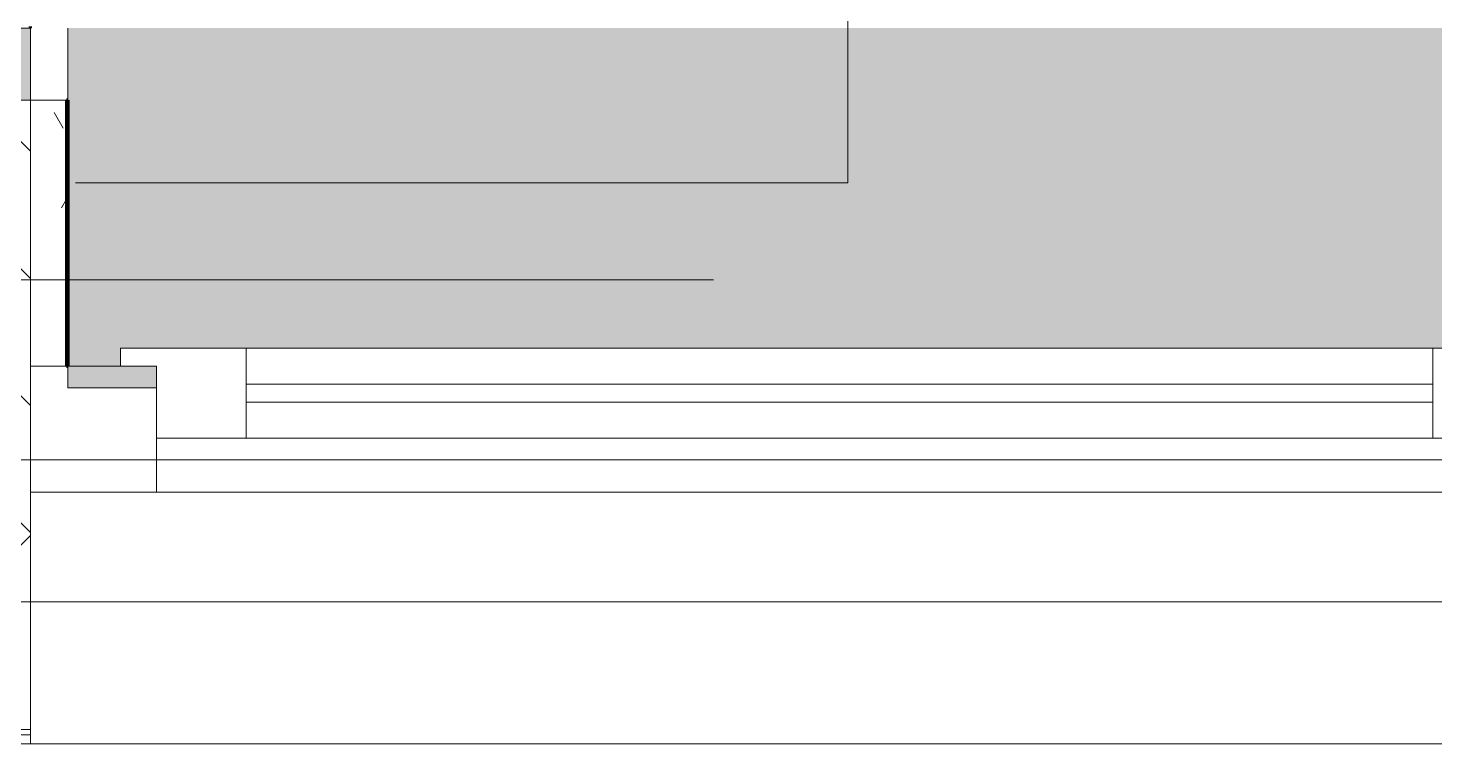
# Model space of a CAD drawing. Header units: millimetres. Extents: x -3245 to 186632, y -8553 to 29000.
# Drawn here: x 13009 to 13791, y -258 to 140 of the extents above; entities that cross this region are included whole.
import ezdxf

# ---------------------------------------------------------------- set-up
doc = ezdxf.new("R2010")
doc.units = ezdxf.units.MM
doc.linetypes.add('Осевая', pattern=[3175, 635, -476.25, 1587.5, -476.25])
for name, color, linetype, lineweight in [('A-GLAZ', 7, 'Continuous', 9), ('A-GLAZ-1', 7, 'Continuous', 13), ('A-WALL', 7, 'Continuous', 9), ('A-WALL-IDEN', 7, 'Continuous', 9), ('I-WALL', 7, 'Continuous', 9), ('Оси-2', 7, 'Осевая', 9)]:
    doc.layers.add(name, color=color, linetype=linetype, lineweight=lineweight)
for name, color, linetype, lineweight, true_color in [('A-WALL-1', 7, 'Continuous', 9, 0xc0c0c0), ('A-WALL-4', 7, 'Continuous', 9, 0xff80c0), ('I-WALL-10', 7, 'Continuous', 80, 0xff80c0), ('I-WALL-23', 7, 'Continuous', 80, 0xffd2ff), ('I-WALL-5', 7, 'Continuous', 9, 0xc0c0c0), ('S-WALL-ANLY', 7, 'Continuous', 13, 0x008040), ('S-WALL-ANLY-1', 7, 'Continuous', 5, 0x008040), ('Знаки-2', 9, 'Continuous', 9, 0x808080), ('Знаки-3', 7, 'Continuous', 9, 0xd1cabb), ('Знаки-6', 7, 'Continuous', 9, 0xaba79f)]:
    doc.layers.add(name, color=color, linetype=linetype, lineweight=lineweight, true_color=true_color)
doc.layers.add('Знаки-4', color=7, linetype='Continuous', lineweight=9, transparency=0.5)
pattern_1 = [(0, (0, 0), (121.92, 30.48), [10.058, -81.382, 10.058, -81.382, -487.68]), (0, (0, 0), (121.92, 30.48), [-182.88, 10.058, -172.822, 10.058, -81.382, -213.36]), (0, (0, 0), (121.92, 30.48), [-457.2, 10.058, -50.902, 10.058, -142.342]), (120, (45.72, 15.24), (-87.356454, 90.34582), [10.058, -81.382, 10.058, -81.382, -487.68]), (120, (45.72, 15.24), (-87.356454, 90.34582), [-182.88, 10.058, -172.822, 10.058, -81.382, -213.36]), (120, (45.72, 15.24), (-87.356454, 90.34582), [-457.2, 10.058, -50.902, 10.058, -142.342]), (240, (60.96, 76.2), (-34.563546, -120.82582), [10.058, -81.382, 10.058, -81.382, -487.68]), (240, (60.96, 76.2), (-34.563546, -120.82582), [-182.88, 10.058, -172.822, 10.058, -81.382, -213.36]), (240, (60.96, 76.2), (-34.563546, -120.82582), [-457.2, 10.058, -50.902, 10.058, -142.342])]

# ---------------------------------------------------------------- blocks, each defined once
blk = doc.blocks.new('120_Окно_СКБ_2Ст - 120_Окно_СКБ_2Ст 3100х2500 _мал_створка слева_ 2-22446355-План отделки стен 2 этажа в осях 1-12')
at = {"layer": 'A-GLAZ'}
for p, q in [((1550, -57), (-1550, -57)), ((770, -107), (1430, -107)), ((1430, -117), (770, -117)), ((1500, -127), (1529.15, -127))]:
    blk.add_line(p, q, dxfattribs=at)
at = {"layer": 'A-GLAZ-1'}
for p, q in [((1480, -127), (1480, -57)), ((1480, -57), (1550, -57)), ((1550, -57), (1550, -127)), ((1480, -87), (720, -87)), ((770, -137), (770, -87)), ((1430, -137), (1430, -87)), ((1480, -127), (1480, -87)), ((1550, -127), (1480, -127)), ((1500, -127), (1480, -127)), ((1500, -137), (1500, -127)), ((700, -137), (1500, -137)), ((1500, -137), (700, -137))]:
    blk.add_line(p, q, dxfattribs=at)
blk = doc.blocks.new('Зашивка радиатора_ с перфорацией М6 - Зашивка радиатора_ с перфорацией М6-V84-План отделки стен 2 этажа в осях 1-12')
at = {"layer": 'Знаки-4'}
blk.add_hatch(color=256, dxfattribs=at).paths.add_polyline_path([(2640.85, 380), (2640.85, 368), (2660.85, 368), (2660.85, 358), (1860.85, 358), (1860.85, 368), (1880.85, 368), (1880.85, 380), (1810.85, 380), (1810.85, 368), (1830.85, 368), (1830.85, 358), (-339.15, 358), (-339.15, 368), (-319.15, 368), (-319.15, 380), (-370, 380), (-369.15, 180), (2690, 180), (2690, 380), (2660.85, 380)])
at = {"layer": 'Знаки-2'}
for p, q in [((2690, 380), (2640.85, 380)), ((2690, 180), (2690, 380))]:
    blk.add_line(p, q, dxfattribs=at)
at = {"layer": 'Знаки-6'}
for p, q in [((2640.85, 380), (2690, 380)), ((2690, 380), (2690, 180))]:
    blk.add_line(p, q, dxfattribs=at)

msp = doc.modelspace()

# ---------------------------------------------------------------- hatches: boundary and pattern name
at = {"layer": 'A-WALL'}
h = msp.add_hatch(dxfattribs=at)
h.set_pattern_fill('FP_18', color=256, style=0, pattern_type=2)
h.set_pattern_definition([(135, (0, 0), (-35.35534, -35.35534), [])])
h.paths.add_polyline_path([(16660, -100), (16660, 100), (16110, 100), (16110, -100), (16286.98, -100)])
h.paths.add_polyline_path([(12932.16, -100), (13010, -100), (13010, 100), (12760, 100), (12760, -100)])
h = msp.add_hatch(dxfattribs=at)
h.set_pattern_fill('FP_14', color=256, style=0, pattern_type=2)
h.set_pattern_definition([(45, (0, 0), (-70.71068, 70.71068), []), (135, (0, 0), (-70.71068, -70.71068), [])])
h.paths.add_polyline_path([(24810, -250), (26409.74, -250), (26409.74, -100), (24810, -100), (24810, -168.83)])
h.paths.add_polyline_path([(38887.65, -250), (38887.65, -100), (37990, -100), (37990, -250), (38540, -250)])
h.paths.add_polyline_path([(33010, -250), (33870, -250), (33870, -100), (33010, -100)])
h.paths.add_polyline_path([(34770, -250), (35890, -250), (35890, -100), (34770, -100)])
h.paths.add_polyline_path([(29209.74, -250), (30910, -250), (30910, -100), (29209.74, -100), (29209.74, -168.83)])
h.paths.add_polyline_path([(21654.7, -250), (22710, -250), (22710, -100), (21610, -100), (21610, -250)])
h.paths.add_polyline_path([(18299.88, -250), (18810, -250), (18810, -100), (18160, -100), (18160, -250)])
h.paths.add_polyline_path([(8560, -250), (8560, -100), (4630, -100), (4630, -250), (8235.4, -250)])
h.paths.add_polyline_path([(11660, -250), (13010, -250), (13010, -100), (11660, -100), (11660, -168.83)])
h.paths.add_polyline_path([(16957.95, -250), (17260, -250), (17260, -100), (16110, -100), (16110, -250), (16286.98, -250)])
h.paths.add_polyline_path([(3730, -250), (3730, -100), (-260, -100), (-260, -250), (3538.65, -250)])
at = {"layer": 'I-WALL'}
h = msp.add_hatch(dxfattribs=at)
h.set_pattern_fill('FP_89', color=256, style=0, pattern_type=2)
h.set_pattern_definition(pattern_1)
h.paths.add_polyline_path([(16286.98, 100), (16510, 100), (16510, 140), (16110, 140), (16110, 100), (16119.24, 100)])
h.paths.add_polyline_path([(12760, 100), (13010, 100), (13010, 140), (12760, 140)])
h = msp.add_hatch(dxfattribs=at)
h.set_pattern_fill('FP_89', color=256, style=0, pattern_type=2)
h.set_pattern_definition(pattern_1)
h.paths.add_polyline_path([(13010, -48), (13030, -48), (13030, 100), (13010, 100), (13010, 66.53)])

# ---------------------------------------------------------------- linework, layer by layer
at = {"layer": 'A-WALL'}
for p, q in [((13010, 100), (12760, 100)), ((12760, -100), (13010, -100)), ((11660, -250), (13010, -250)), ((11660, -253), (13010, -253))]:
    msp.add_line(p, q, dxfattribs=at)
at = {"layer": 'A-WALL-1'}
for p, q in [((13010, -258), (13010, -48)), ((18810, -100), (-110, -100)), ((-268, -258), (18160, -258))]:
    msp.add_line(p, q, dxfattribs=at)
at = {"layer": 'A-WALL-4'}
msp.add_line((12781, 140), (13010, 140), dxfattribs=at)
at = {"layer": 'A-WALL-IDEN'}
for p, q in [((13464.69, 53.91), (13464.69, 670.47)), ((13035.07, 53.91), (13464.69, 53.91))]:
    msp.add_line(p, q, dxfattribs=at)
at = {"layer": 'I-WALL-10'}
msp.add_line((13010, 140), (13010, 141), dxfattribs=at)
at = {"layer": 'I-WALL-23'}
for p, q in [((13031, 100), (13030, 100)), ((13030, 100), (13030, -48)), ((13031, -48), (13031, 100)), ((13030, -48), (13031, -48))]:
    msp.add_line(p, q, dxfattribs=at)
at = {"layer": 'I-WALL-5'}
for p, q in [((13010, 140), (13010, -48)), ((13030, 100), (13010, 100)), ((13010, -48), (13030, -48)), ((16110, -100), (13010, -100))]:
    msp.add_line(p, q, dxfattribs=at)
at = {"layer": 'S-WALL-ANLY'}
for p, q in [((16110, -179), (13010, -179)), ((13010, -179), (16110, -179))]:
    msp.add_line(p, q, dxfattribs=at)
at = {"layer": 'S-WALL-ANLY-1'}
msp.add_line((11660, -179), (13010, -179), dxfattribs=at)
at = {"layer": 'Оси-2'}
msp.add_line((54.96, 0), (35770, 0), dxfattribs=at)

# ---------------------------------------------------------------- block references
at = {"layer": 'A-GLAZ', "rotation": 180}
msp.add_blockref('120_Окно_СКБ_2Ст - 120_Окно_СКБ_2Ст 3100х2500 _мал_створка слева_ 2-22446355-План отделки стен 2 этажа в осях 1-12', (14560, -175), dxfattribs=at)
at = {"layer": 'Знаки-3', "rotation": 180}
msp.add_blockref('Зашивка радиатора_ с перфорацией М6 - Зашивка радиатора_ с перфорацией М6-V84-План отделки стен 2 этажа в осях 1-12', (15720.85, 320), dxfattribs=at)

doc.saveas('drawing.dxf')
